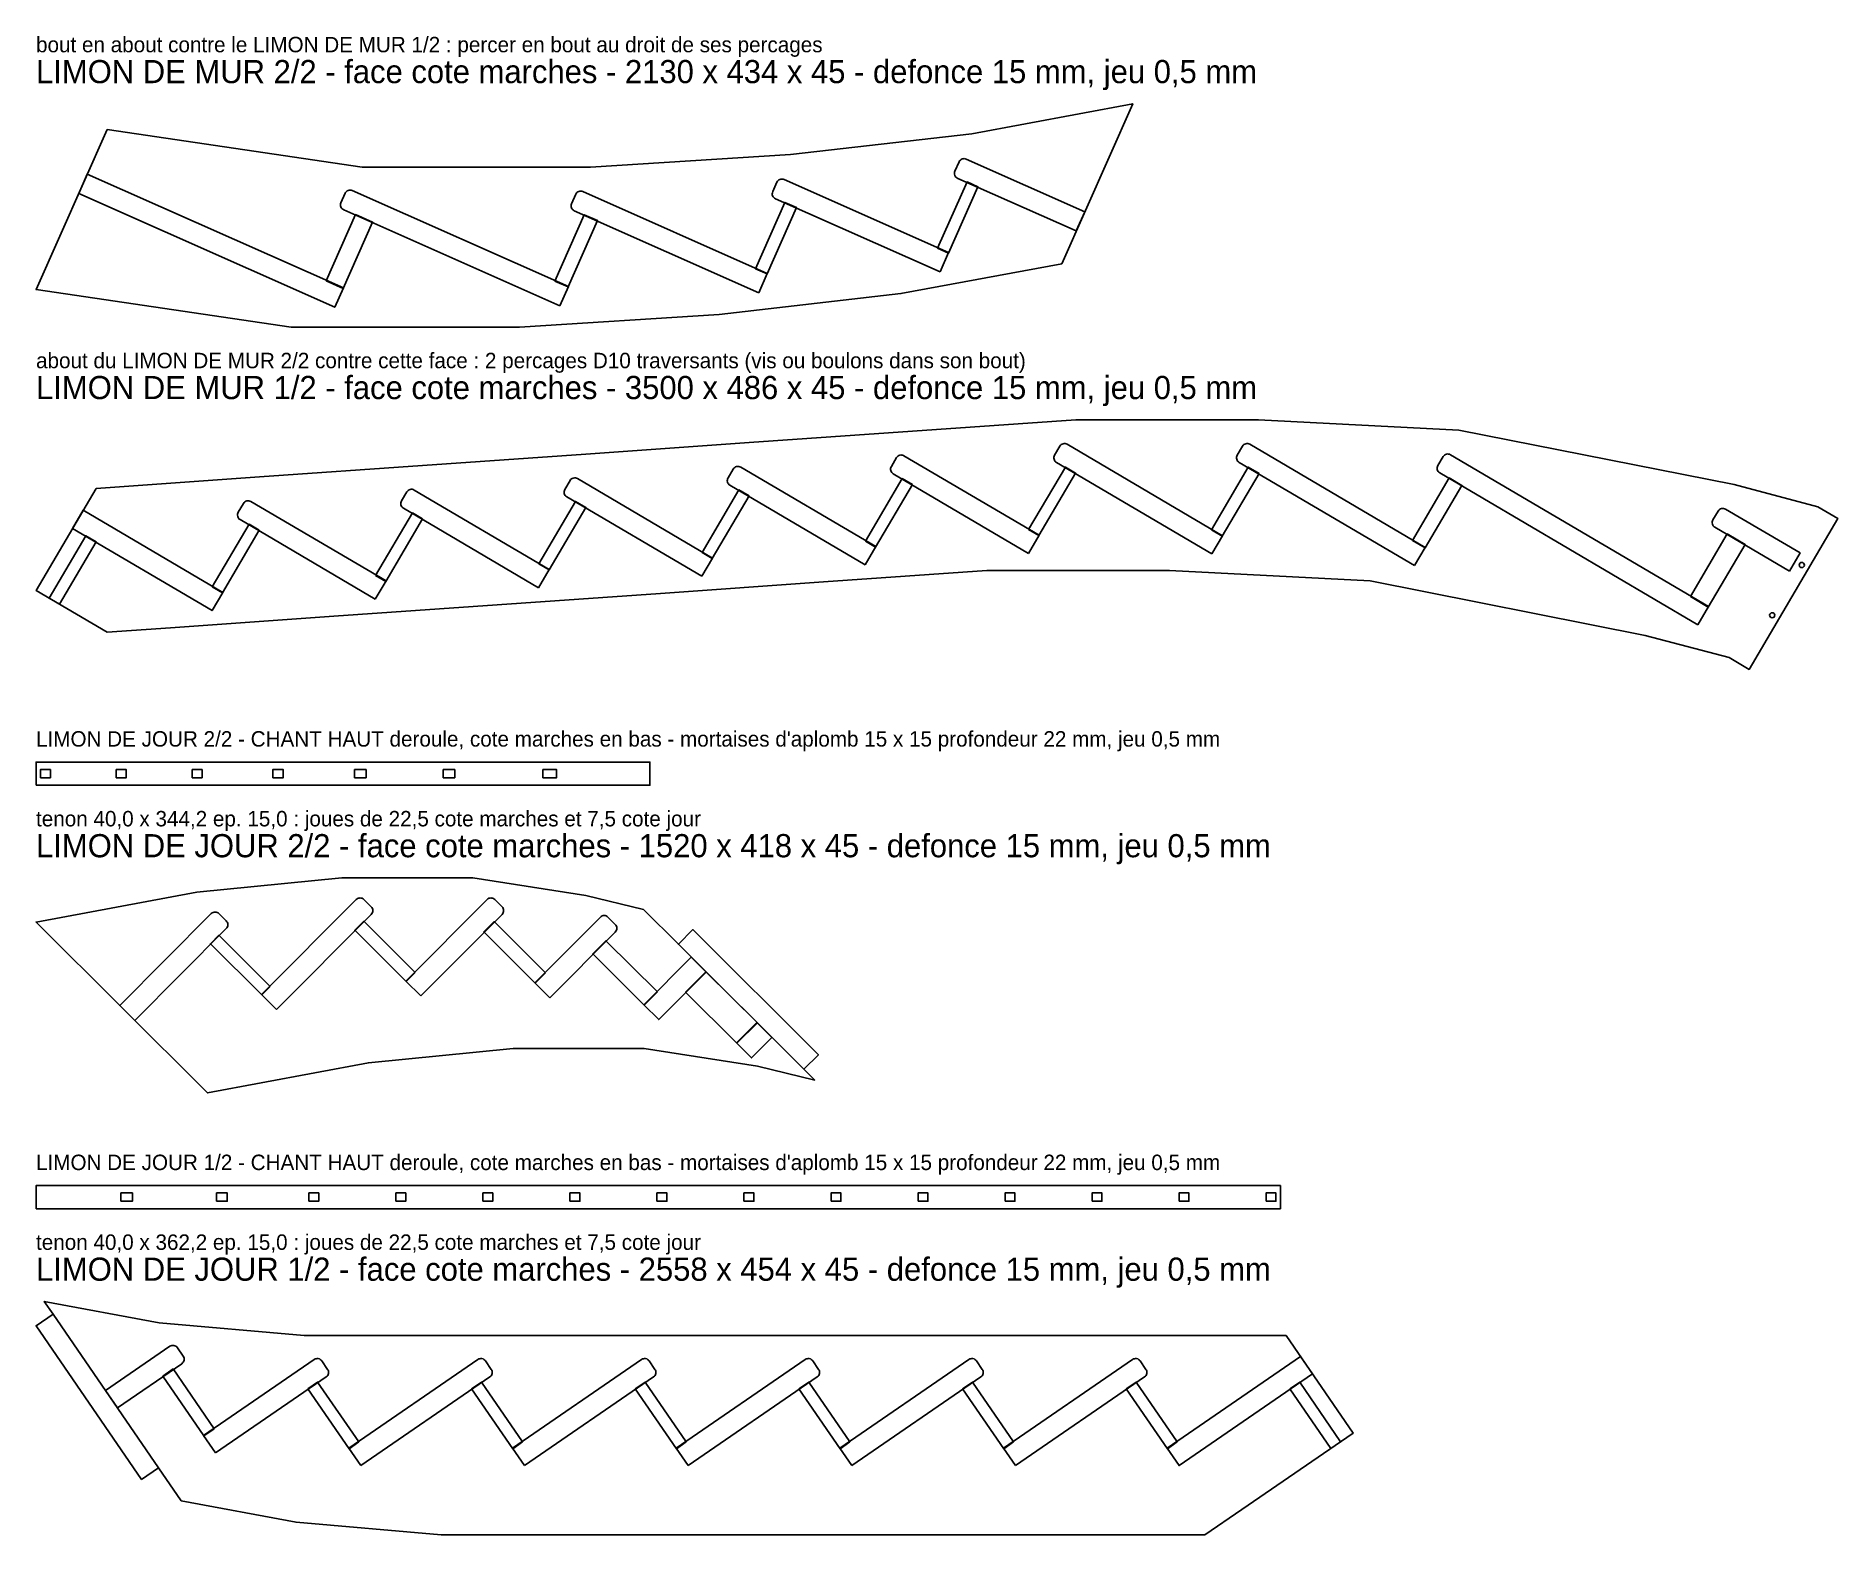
# Model space of a CAD drawing. Header units: millimetres. Extents: x 0 to 3499, y 0 to 2912.
import ezdxf

# ---------------------------------------------------------------- set-up
doc = ezdxf.new("R2010")
doc.units = ezdxf.units.MM
for name, color, linetype in [('DECOUPE', 7, 'CONTINUOUS'), ('DEFONCE', 1, 'CONTINUOUS'), ('MORTAISE', 2, 'CONTINUOUS'), ('PERCAGE', 30, 'CONTINUOUS'), ('TENON', 6, 'CONTINUOUS'), ('TEXTE', 3, 'CONTINUOUS')]:
    doc.layers.add(name, color=color, linetype=linetype)

msp = doc.modelspace()

# ---------------------------------------------------------------- linework, layer by layer
at = {"layer": 'DECOUPE'}
for points in [[(138.027, 2730.375), (633.58, 2657.6), (1076.972, 2657.6), (1464.978, 2682.203), (1817.505, 2722.566), (2129.991, 2780.716), (1991.964, 2469.994), (1679.478, 2411.843), (1326.951, 2371.48), (938.945, 2346.877), (495.553, 2346.877), (0, 2419.653)], [(116.675, 2033.518), (433.747, 2055.744), (750.819, 2077.971), (1067.891, 2100.197), (1384.963, 2122.424), (1702.035, 2144.65), (2019.107, 2166.877), (2373.937, 2166.877), (2763.34, 2146.526), (3297.679, 2040.858), (3460.632, 1997.542), (3499.412, 1974.714), (3326.935, 1681.709), (3288.155, 1704.537), (3125.202, 1747.854), (2590.863, 1853.521), (2201.46, 1873.872), (1846.63, 1873.872), (1529.558, 1851.646), (1212.486, 1829.419), (895.414, 1807.193), (578.342, 1784.966), (261.271, 1762.74), (137.965, 1754.096), (0, 1835.309)], [(0, 1456.709), (1192.145, 1456.709), (1192.145, 1501.709), (0, 1501.709)], [(1179.486, 1215.404), (1067.909, 1242.414), (847.989, 1276.709), (593.901, 1276.709), (312.412, 1249.207), (0, 1190.666), (332.956, 858.942), (645.368, 917.483), (926.856, 944.986), (1180.944, 944.986), (1400.864, 910.691), (1512.442, 883.68), (1491.189, 904.854), (1519.421, 933.191), (1275.603, 1176.107), (1247.371, 1147.77)], [(0, 633.942), (2416.652, 633.942), (2416.652, 678.942), (0, 678.942)], [(2427.662, 387.372), (2109.812, 387.372), (1791.962, 387.372), (1474.112, 387.372), (1156.262, 387.372), (838.412, 387.372), (520.562, 387.372), (238.824, 412.184), (15.979, 453.942), (32.968, 429.216), (0, 406.564), (205.101, 108.062), (238.069, 130.714), (282.142, 66.57), (504.987, 24.812), (786.725, 0), (1104.575, 0), (1422.425, 0), (1740.275, 0), (2058.125, 0), (2270.025, 0), (2341.997, 49.452), (2557.912, 197.807)]]:
    msp.add_lwpolyline(points, close=True, dxfattribs=at)
at = {"layer": 'DEFONCE'}
for points in [[(2020.178, 2533.509), (2036.823, 2570.979), (1806.549, 2673.269, 0.414214), (1792.691, 2667.936), (1784.571, 2649.658, 0.414214), (1789.905, 2635.799)], [(1755.672, 2454.046), (1772.316, 2491.515), (1452.609, 2633.533, 0.414214), (1438.75, 2628.2), (1430.631, 2609.922, 0.414214), (1435.964, 2596.064)], [(1017.197, 2388.165), (1033.842, 2425.634), (614.121, 2612.079, 0.414214), (600.263, 2606.746), (592.143, 2588.468, 0.414214), (597.477, 2574.61)], [(1403.397, 2413.571), (1420.041, 2451.04), (1061.937, 2610.114, 0.414214), (1048.078, 2604.781), (1039.959, 2586.503, 0.414214), (1045.292, 2572.645)], [(2283.53, 1906.209), (2304.329, 1941.542), (2002.614, 2119.146, 0.414214), (1988.239, 2115.424), (1978.093, 2098.188, 0.414214), (1981.815, 2083.813)], [(2677.19, 1883.352), (2697.988, 1918.685), (2357.444, 2119.146, 0.414214), (2343.069, 2115.424), (2332.924, 2098.188, 0.414214), (2336.646, 2083.813)], [(3227.152, 1768.489), (3247.95, 1803.821), (2746.847, 2098.795, 0.414214), (2732.472, 2095.073), (2722.326, 2077.837, 0.414214), (2726.049, 2063.462)], [(1610.058, 1884.907), (1630.856, 1920.24), (1368.47, 2074.693, 0.414214), (1354.095, 2070.971), (1343.949, 2053.735, 0.414214), (1347.672, 2039.36)], [(1927.13, 1907.133), (1947.928, 1942.466), (1685.542, 2096.919, 0.414214), (1671.167, 2093.197), (1661.021, 2075.962, 0.414214), (1664.743, 2061.587)], [(975.914, 1840.454), (996.713, 1875.787), (734.326, 2030.24, 0.414214), (719.951, 2026.518), (709.806, 2009.282, 0.414214), (713.528, 1994.907)], [(1292.986, 1862.68), (1313.785, 1898.013), (1051.398, 2052.466, 0.414214), (1037.023, 2048.744), (1026.877, 2031.509, 0.414214), (1030.6, 2017.134)], [(658.842, 1818.227), (679.641, 1853.56), (417.255, 2008.013, 0.414214), (402.879, 2004.291), (392.734, 1987.056, 0.414214), (396.456, 1972.681)], [(3405.083, 1872.62), (3425.881, 1907.953), (3281.186, 1993.127, 0.414214), (3266.811, 1989.405), (3256.666, 1972.17, 0.414214), (3260.388, 1957.795)], [(466.985, 1021.098), (437.94, 1050.035), (621.909, 1234.688, -0.414214), (636.759, 1234.716), (650.927, 1220.6, -0.414214), (650.954, 1205.751)], [(747.187, 1047.309), (718.142, 1076.247), (875.997, 1234.688, -0.414214), (890.846, 1234.716), (905.015, 1220.6, -0.414214), (905.042, 1205.751)], [(191.627, 999.748), (162.582, 1028.686), (340.421, 1207.186, -0.414214), (355.27, 1207.213), (369.439, 1193.098, -0.414214), (369.466, 1178.248)], [(997.821, 1043.842), (968.776, 1072.78), (1095.917, 1200.393, -0.414214), (1110.767, 1200.421), (1124.935, 1186.305, -0.414214), (1124.962, 1171.456)], [(158.186, 246.974), (134.968, 280.766), (259.888, 366.599, -0.414214), (274.489, 363.892), (285.815, 347.408, -0.414214), (283.107, 332.807)], [(348.512, 159.352), (325.293, 193.144), (540.352, 340.911, -0.414214), (554.952, 338.203), (566.278, 321.72, -0.414214), (563.571, 307.119)], [(630.477, 134.696), (607.259, 168.488), (858.202, 340.911, -0.414214), (872.802, 338.203), (884.128, 321.72, -0.414214), (881.421, 307.119)], [(948.327, 134.696), (925.109, 168.488), (1176.052, 340.911, -0.414214), (1190.652, 338.203), (1201.978, 321.72, -0.414214), (1199.27, 307.119)], [(1266.177, 134.696), (1242.959, 168.488), (1493.902, 340.911, -0.414214), (1508.502, 338.203), (1519.828, 321.72, -0.414214), (1517.12, 307.119)], [(1584.027, 134.696), (1560.809, 168.488), (1811.752, 340.911, -0.414214), (1826.352, 338.203), (1837.678, 321.72, -0.414214), (1834.97, 307.119)], [(1901.877, 134.696), (1878.658, 168.488), (2129.602, 340.911, -0.414214), (2144.202, 338.203), (2155.528, 321.72, -0.414214), (2152.82, 307.119)]]:
    msp.add_lwpolyline(points, format="xyb", close=True, dxfattribs=at)
for points in [[(82.884, 2606.238), (580.145, 2385.349), (596.789, 2422.818), (99.528, 2643.708)], [(1750.891, 2499.938), (1771.91, 2490.601), (1829.151, 2619.46), (1808.131, 2628.797)], [(563.308, 2436.597), (596.383, 2421.904), (653.624, 2550.763), (620.549, 2565.455)], [(1007.467, 2436.256), (1033.436, 2424.72), (1090.676, 2553.579), (1064.707, 2565.115)], [(1397.096, 2460.138), (1419.635, 2450.126), (1476.876, 2578.985), (1454.336, 2588.997)], [(1927.6, 1953.272), (1947.421, 1941.604), (2018.948, 2063.115), (1999.127, 2074.783)], [(2282.568, 1953.191), (2303.822, 1940.68), (2375.349, 2062.191), (2354.095, 2074.702)], [(1293.456, 1908.819), (1313.277, 1897.151), (1384.804, 2018.662), (1364.983, 2030.33)], [(1610.528, 1931.046), (1630.349, 1919.378), (1701.876, 2040.889), (1682.055, 2052.556)], [(2672.965, 1932.255), (2697.481, 1917.823), (2769.008, 2039.334), (2744.492, 2053.766)], [(976.384, 1886.593), (996.205, 1874.925), (1067.733, 1996.436), (1047.912, 2008.103)], [(70.766, 1955.527), (341.77, 1796.001), (362.569, 1831.334), (91.565, 1990.86)], [(342.241, 1842.14), (362.062, 1830.472), (433.589, 1951.983), (413.768, 1963.65)], [(659.313, 1864.366), (679.134, 1852.698), (750.661, 1974.209), (730.84, 1985.877)], [(25.422, 1820.344), (45.243, 1808.676), (116.517, 1929.756), (96.696, 1941.424)], [(3212.851, 1823.322), (3247.443, 1802.96), (3318.97, 1924.47), (3284.378, 1944.833)], [(736.257, 1093.012), (718.85, 1075.541), (618.964, 1175.058), (636.371, 1192.53)], [(989.54, 1092.204), (969.484, 1072.074), (869.598, 1171.591), (889.654, 1191.721)], [(454.881, 1065.623), (438.648, 1049.329), (338.761, 1148.846), (354.995, 1165.14)], [(1206.636, 1055.075), (1181.092, 1029.436), (1081.205, 1128.953), (1106.749, 1154.592)], [(1301.612, 1093.73), (1209.429, 1001.204), (1180.384, 1030.142), (1272.567, 1122.667)], [(1400.79, 994.919), (1361.235, 955.216), (1261.348, 1054.733), (1300.904, 1094.436)], [(1429.127, 966.687), (1389.571, 926.984), (1360.526, 955.922), (1400.082, 995.624)], [(346.187, 206.287), (325.86, 192.32), (246.011, 308.532), (266.338, 322.499)], [(2478.912, 312.782), (2219.727, 134.696), (2196.508, 168.488), (2455.694, 346.574)], [(626.781, 180.689), (607.825, 167.664), (527.976, 283.875), (546.932, 296.901)], [(944.631, 180.689), (925.675, 167.664), (845.826, 283.875), (864.782, 296.901)], [(1262.481, 180.689), (1243.525, 167.664), (1163.676, 283.875), (1182.632, 296.901)], [(1580.331, 180.689), (1561.375, 167.664), (1481.526, 283.875), (1500.482, 296.901)], [(1898.181, 180.689), (1879.225, 167.664), (1799.376, 283.875), (1818.332, 296.901)], [(2216.031, 180.689), (2197.075, 167.664), (2117.226, 283.875), (2136.182, 296.901)], [(2533.598, 181.101), (2514.642, 168.076), (2435.076, 283.875), (2454.032, 296.901)]]:
    msp.add_lwpolyline(points, close=True, dxfattribs=at)
at = {"layer": 'MORTAISE'}
for points in [[(8.6, 1471.209), (27.799, 1471.209), (27.799, 1487.209), (8.6, 1487.209)], [(155.93, 1471.209), (175.129, 1471.209), (175.129, 1487.209), (155.93, 1487.209)], [(303.259, 1471.209), (322.459, 1471.209), (322.459, 1487.209), (303.259, 1487.209)], [(459.72, 1471.209), (480.167, 1471.209), (480.167, 1487.209), (459.72, 1487.209)], [(618.722, 1471.209), (640.974, 1471.209), (640.974, 1487.209), (618.722, 1487.209)], [(790.767, 1471.209), (813.02, 1471.209), (813.02, 1487.209), (790.767, 1487.209)], [(984.51, 1471.209), (1011.011, 1471.209), (1011.011, 1487.209), (984.51, 1487.209)], [(164.967, 648.442), (187.22, 648.442), (187.22, 664.442), (164.967, 664.442)], [(350.749, 648.442), (371.196, 648.442), (371.196, 664.442), (350.749, 664.442)], [(529.898, 648.442), (549.097, 648.442), (549.097, 664.442), (529.898, 664.442)], [(698.894, 648.442), (718.093, 648.442), (718.093, 664.442), (698.894, 664.442)], [(867.89, 648.442), (887.089, 648.442), (887.089, 664.442), (867.89, 664.442)], [(1036.886, 648.442), (1056.085, 648.442), (1056.085, 664.442), (1036.886, 664.442)], [(1205.881, 648.442), (1225.081, 648.442), (1225.081, 664.442), (1205.881, 664.442)], [(1374.877, 648.442), (1394.077, 648.442), (1394.077, 664.442), (1374.877, 664.442)], [(1543.873, 648.442), (1563.073, 648.442), (1563.073, 664.442), (1543.873, 664.442)], [(1712.869, 648.442), (1732.069, 648.442), (1732.069, 664.442), (1712.869, 664.442)], [(1881.865, 648.442), (1901.065, 648.442), (1901.065, 664.442), (1881.865, 664.442)], [(2050.861, 648.442), (2070.061, 648.442), (2070.061, 664.442), (2050.861, 664.442)], [(2219.857, 648.442), (2239.056, 648.442), (2239.056, 664.442), (2219.857, 664.442)], [(2388.853, 648.442), (2408.052, 648.442), (2408.052, 664.442), (2388.853, 664.442)]]:
    msp.add_lwpolyline(points, close=True, dxfattribs=at)
at = {"layer": 'PERCAGE'}
for centre in [(3429.208, 1884.528), (3371.716, 1786.86)]:
    msp.add_circle(centre, 5, dxfattribs=at)
at = {"layer": 'TENON'}
for points in [[(1519.421, 933.191), (1491.189, 904.854), (1247.371, 1147.77), (1275.603, 1176.107)], [(238.069, 130.714), (205.101, 108.062), (0, 406.564), (32.968, 429.216)]]:
    msp.add_lwpolyline(points, close=True, dxfattribs=at)

# ---------------------------------------------------------------- texts
at = {"layer": 'TEXTE'}
for s, height, p in [('bout en about contre le LIMON DE MUR 1/2 : percer en bout au droit de ses percages', 30, (0, 2880.716)), ('LIMON DE MUR 2/2 - face cote marches - 2130 x 434 x 45 - defonce 15 mm, jeu 0,5 mm', 45, (0, 2820.716)), ('about du LIMON DE MUR 2/2 contre cette face : 2 percages D10 traversants (vis ou boulons dans son bout)', 30, (0, 2266.877)), ('LIMON DE MUR 1/2 - face cote marches - 3500 x 486 x 45 - defonce 15 mm, jeu 0,5 mm', 45, (0, 2206.877)), ("LIMON DE JOUR 2/2 - CHANT HAUT deroule, cote marches en bas - mortaises d'aplomb 15 x 15 profondeur 22 mm, jeu 0,5 mm", 30, (0, 1531.709)), ('tenon 40,0 x 344,2 ep. 15,0 : joues de 22,5 cote marches et 7,5 cote jour', 30, (0, 1376.709)), ('LIMON DE JOUR 2/2 - face cote marches - 1520 x 418 x 45 - defonce 15 mm, jeu 0,5 mm', 45, (0, 1316.709)), ("LIMON DE JOUR 1/2 - CHANT HAUT deroule, cote marches en bas - mortaises d'aplomb 15 x 15 profondeur 22 mm, jeu 0,5 mm", 30, (0, 708.942)), ('tenon 40,0 x 362,2 ep. 15,0 : joues de 22,5 cote marches et 7,5 cote jour', 30, (0, 553.942)), ('LIMON DE JOUR 1/2 - face cote marches - 2558 x 454 x 45 - defonce 15 mm, jeu 0,5 mm', 45, (0, 493.942))]:
    msp.add_text(s, height=height, dxfattribs=at).set_placement(p)

doc.saveas('drawing.dxf')
